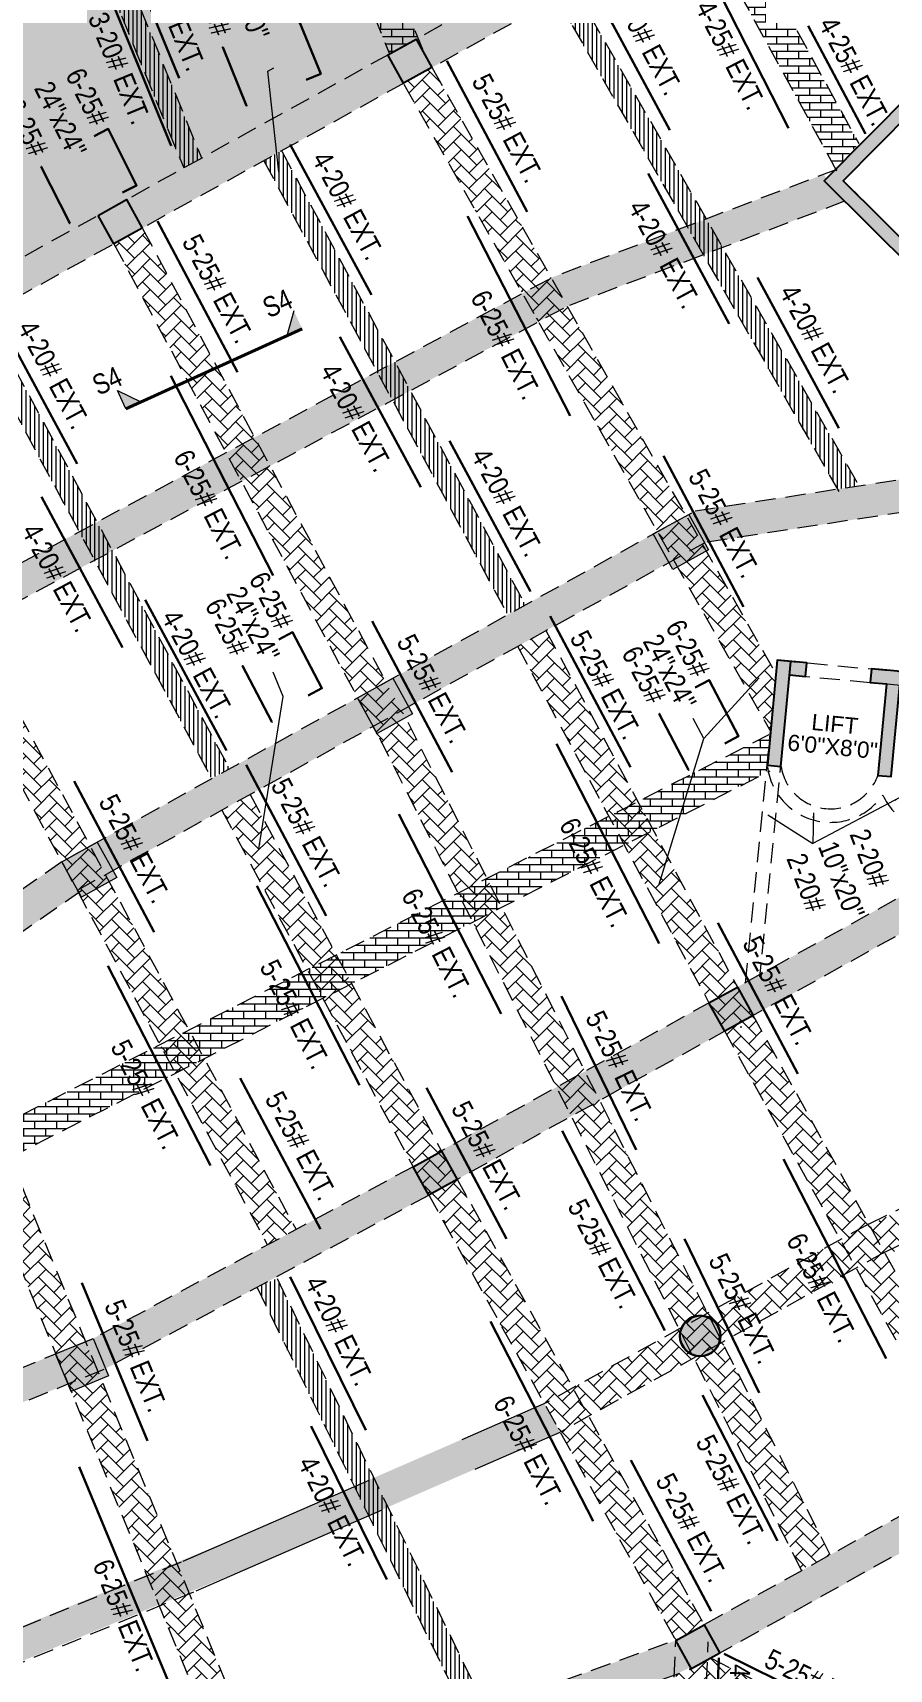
# Model space of a CAD drawing. Header units: inches. Extents: x -13956017 to 293115509, y -946740 to -305538.
# Drawn here: x 1183881 to 1184514, y -914679 to -913469 of the extents above; entities that cross this region are included whole.
import ezdxf

# ---------------------------------------------------------------- set-up
doc = ezdxf.new("R2010")
doc.units = ezdxf.units.IN
doc.header["$LTSCALE"] = 6
doc.linetypes.add('CONTINOUS', pattern=[2000000.0, 1000000.0, 1000000.0])
doc.linetypes.add('DASHED2', pattern=[0.375, 0.25, -0.125])
for name, color, linetype in [('A-CUTOUT', 3, 'CONTINOUS'), ('DIM', 7, 'Continuous'), ('door', 5, 'Continuous'), ('FITTING', 24, 'Continuous')]:
    doc.layers.add(name, color=color, linetype=linetype)
for name, color, linetype, lineweight in [('COL MARK', 210, 'Continuous', 18), ('column', 240, 'Continuous', 25), ('DIM-2', 1, 'Continuous', 13), ('GRID DIM-2', 1, 'Continuous', 9), ('REINF', 5, 'Continuous', 30), ('v.b', 200, 'Continuous', 5), ('W', 250, 'Continuous', 5), ('wall', 7, 'Continuous', 30), ('wall new', 3, 'Continuous', 25)]:
    doc.layers.add(name, color=color, linetype=linetype, lineweight=lineweight)
doc.styles.add('ARI', font='arial.ttf')
doc.styles.add('IQ', font='ARIALN.TTF')
doc.dimstyles.new('Copy(2) of AA', dxfattribs={"dimtxt": 12, "dimasz": 4, "dimexe": 0.18, "dimexo": 0, "dimgap": 0.09, "dimtad": 0, "dimdec": 0, "dimzin": 0, "dimdsep": 46, "dimlunit": 3, "dimtxsty": 'ARI', "dimblk": 'OBLIQUE', "dimcen": 0.09, "dimclrd": 7, "dimclre": 7, "dimclrt": 7, "dimadec": 0, "dimazin": 0, "dimtfac": 1, "dimtdec": 0, "dimtofl": 0, "dimtmove": 0, "dimatfit": 3, "dimfxl": 1, "dimtolj": 1, "dimtzin": 0, "dimlwd": 5, "dimlwe": 5, "dimarcsym": 0})
pattern_1 = [(45, (44661.9175, -12869.1655), (0, 11.494727835), [24.384, -8.128]), (135, (44667.665, -12863.418), (1e-15, 11.494727835), [24.384, -8.128])]
pattern_2 = [(45, (53435.826, -12869.1655), (0, 11.494727835), [24.384, -8.128]), (135, (53441.5734, -12863.418), (1e-15, 11.494727835), [24.384, -8.128])]
pattern_3 = [(0, (53435.826, -12869.1655), (0, 5.419344), []), (90, (53435.826, -12869.1655), (-8.128, 5.419344), [5.419344, -5.419344])]
pattern_4 = [(0, (44661.9175, -12869.1655), (0, 5.419344), []), (90, (44661.9175, -12869.1655), (-8.128, 5.419344), [5.419344, -5.419344])]
pattern_5 = [(90, (53435.826, -12869.1655), (-3.175, 0), [])]

# ---------------------------------------------------------------- blocks, each defined once
blk = doc.blocks.new('_Oblique')
at = {"layer": 'DIM', "color": 0, "lineweight": -2}
blk.add_line((-0.5, -0.5), (0.5, 0.5), dxfattribs=at)

msp = doc.modelspace()

# ---------------------------------------------------------------- hatches: boundary and pattern name
at = {"layer": 'A-CUTOUT', "lineweight": 0, "ltscale": 0.3}
h = msp.add_hatch(dxfattribs=at)
h.set_pattern_fill('AR-BRSTD', color=256, scale=0.08)
h.set_pattern_definition(pattern_3)
h.paths.add_polyline_path([(1184448, -913521.7), (1184242.1, -913145), (1184264.4, -913135.8), (1184445.2, -913466.6), (1184491.4, -913551.2), (1184474.5, -913570.1)])
h = msp.add_hatch(dxfattribs=at)
h.set_pattern_fill('AR-BRSTD', color=256, scale=0.08)
h.set_pattern_definition(pattern_3)
h.paths.add_polyline_path([(1184067.5, -913231.8), (1184165.6, -913473.2), (1184144.5, -913485), (1184040, -913227.8), (1184062.2, -913218.8)])
h = msp.add_hatch(dxfattribs=at)
h.set_pattern_fill('AR-BRSTD', color=256, scale=0.08)
h.set_pattern_definition(pattern_3)
h.paths.add_polyline_path([(1183306.2, -913949.5), (1183666.9, -913749.6), (1183912.9, -913613.3), (1184116.5, -913500.5), (1184263.5, -913419), (1184435.8, -913323.5), (1184493.2, -913291.7), (1184504.8, -913312.7), (1184401.2, -913370.1), (1184234.9, -913462.3), (1184110.1, -913531.4), (1183978.5, -913604.4), (1183768.4, -913720.8), (1183572.8, -913829.2), (1183424.7, -913911.3), (1183297.7, -913981.6), (1183286.1, -913960.6)])
h = msp.add_hatch(dxfattribs=at)
h.set_pattern_fill('AR-BRSTD', color=256, scale=0.08)
h.set_pattern_definition(pattern_4)
h.paths.add_polyline_path([(1183360.6, -914141.5), (1183360.6, -914141.5), (1183366.4, -914155.5), (1183368.5, -914159.4), (1183371.6, -914157.8), (1184276.1, -913671.4), (1184481, -913593.9), (1184465.5, -913574.1), (1184264.7, -913650.2), (1184162.6, -913705.1), (1183857.3, -913869.3), (1183626.8, -913993.3), (1183358.9, -914137.3)])
h = msp.add_hatch(dxfattribs=at)
h.set_pattern_fill('AR-BRSTD', color=256, scale=0.08)
h.set_pattern_definition(pattern_4)
h.paths.add_polyline_path([(1183752.9, -914330.4), (1183754.6, -914334.6), (1183762.4, -914352.5), (1183911.2, -914276.8), (1184076.8, -914192.5), (1184180.5, -914139.8), (1184268.6, -914094.9), (1184372.9, -914041.8), (1184422.9, -914016.4), (1184425.3, -913988.2), (1184336.8, -914033), (1184250.7, -914077.1), (1184125.3, -914140.9), (1184018.2, -914195.4), (1183892.2, -914259.5), (1183804.7, -914304)])
h = msp.add_hatch(dxfattribs=at)
h.set_pattern_fill('AR-BRSTD', color=256, scale=0.08)
h.set_pattern_definition(pattern_4)
h.paths.add_polyline_path([(1183339.3, -914867.4), (1183292.5, -914886.9), (1183301.6, -914908.8), (1184049.4, -914600.4), (1184182.5, -914542.3), (1184270.7, -914503.9), (1184264.9, -914493.4), (1184259, -914482.8), (1184165.8, -914523.4), (1184030.3, -914582.5)])
at = {"layer": 'COL MARK', "lineweight": 30}
h = msp.add_hatch(color=256, dxfattribs=at)
h.dxf.hatch_style = 1
h.paths.add_polyline_path([(1184339.5, -913839.9), (1184365.8, -913825.4), (1184380.3, -913851.6), (1184354.1, -913866.1)])
h = msp.add_hatch(color=256, dxfattribs=at)
h.dxf.hatch_style = 1
h.paths.add_polyline_path([(1184120.8, -913961.1), (1184147.1, -913946.5), (1184161.6, -913972.8), (1184135.4, -913987.3)])
h = msp.add_hatch(color=256, dxfattribs=at)
h.dxf.hatch_style = 1
h.paths.add_polyline_path([(1183902.2, -914082.2), (1183928.4, -914067.7), (1183943, -914093.9), (1183916.7, -914108.5)])
h = msp.add_hatch(color=256, dxfattribs=at)
h.dxf.hatch_style = 1
edge = h.paths.add_edge_path()
edge.add_arc((1184374.2, -914432.8), 15, 0, 360)
h = msp.add_hatch(color=256, dxfattribs=at)
h.dxf.hatch_style = 1
h.paths.add_polyline_path([(1183897.7, -914446.1), (1183925.5, -914434.7), (1183936.9, -914462.4), (1183909.1, -914473.8)])
at = {"layer": 'column', "ltscale": 10}
h = msp.add_hatch(color=256, dxfattribs=at)
h.dxf.hatch_style = 1
h.paths.add_polyline_path([(1184143.2, -913485.7), (1184164.2, -913474), (1184175.8, -913495), (1184154.9, -913506.6)])
h = msp.add_hatch(color=256, dxfattribs=at)
h.dxf.hatch_style = 1
h.paths.add_polyline_path([(1184576.2, -913652.2), (1184565.1, -913663.3), (1184480, -913578.7), (1184530.7, -913527.6), (1184615.9, -913612.2), (1184604.8, -913623.3), (1184611.9, -913630.4), (1184630, -913612.1), (1184530.7, -913513.5), (1184465.8, -913578.8), (1184565.2, -913677.4), (1184572.2, -913670.3), (1184583.3, -913659.2)])
h = msp.add_hatch(color=256, dxfattribs=at)
h.dxf.hatch_style = 1
h.paths.add_polyline_path([(1183929.1, -913604.4), (1183950.1, -913592.7), (1183961.7, -913613.7), (1183940.7, -913625.4)])
h = msp.add_hatch(color=256, dxfattribs=at)
h.dxf.hatch_style = 1
h.paths.add_polyline_path([(1184440.2, -913944.1), (1184452.1, -913945.2), (1184453.1, -913935.2), (1184431.1, -913933.2), (1184423.9, -914010.8), (1184433.9, -914011.8)])
h = msp.add_hatch(color=256, dxfattribs=at)
h.dxf.hatch_style = 1
h.paths.add_polyline_path([(1184514.8, -913940.9), (1184500.8, -913939.6), (1184499.9, -913949.6), (1184511.9, -913950.7), (1184505.6, -914018.4), (1184515.5, -914019.3), (1184521.8, -913951.6), (1184533.8, -913952.7), (1184534.7, -913942.8)])
h = msp.add_hatch(color=256, dxfattribs=at)
h.dxf.hatch_style = 1
h.paths.add_polyline_path([(1184380.7, -914186.5), (1184401.7, -914174.9), (1184413.3, -914195.9), (1184392.3, -914207.5)])
h = msp.add_hatch(color=256, dxfattribs=at)
h.dxf.hatch_style = 1
h.paths.add_polyline_path([(1184162, -914307.7), (1184183, -914296.1), (1184194.6, -914317.1), (1184173.7, -914328.7)])
h = msp.add_hatch(color=256, dxfattribs=at)
h.dxf.hatch_style = 1
h.paths.add_polyline_path([(1184356.1, -914658), (1184377.1, -914646.4), (1184388.7, -914667.4), (1184367.7, -914679)])
at = {"layer": 'DIM-2', "ltscale": 0.3}
h = msp.add_hatch(color=256, dxfattribs=at)
h.dxf.hatch_style = 1
h.paths.add_polyline_path([(1183949.5, -913747.3), (1183960.6, -913742.3), (1183943.4, -913733.9)])
h.paths.add_polyline_path([(1184068.7, -913693.3), (1184079.9, -913688.2), (1184073.8, -913674.9)])
at = {"layer": 'door', "lineweight": 0, "ltscale": 0.3}
h = msp.add_hatch(dxfattribs=at)
h.set_pattern_fill('AR-HBONE', color=256, scale=0.08)
h.set_pattern_definition(pattern_1)
h.paths.add_polyline_path([(1184183.5, -913557.6), (1184155, -913507.3), (1184175.8, -913495), (1184260.9, -913645), (1184303.1, -913719.4), (1184341.2, -913786.7), (1184430.2, -913943.5), (1184426, -913985.3), (1184338.8, -913831.5)])
h = msp.add_hatch(dxfattribs=at)
h.set_pattern_fill('AR-HBONE', color=256, scale=0.08)
h.set_pattern_definition(pattern_1)
h.paths.add_polyline_path([(1183950.7, -913643.9), (1183940.5, -913625.5), (1183961.7, -913613.7), (1184141.9, -913949.4), (1184156.8, -913976.5), (1184204.7, -914070.9), (1184268.2, -914196.2), (1184365.7, -914388.4), (1184425.9, -914507.2), (1184470.3, -914594.7), (1184448.9, -914605.6), (1184376.2, -914462.1), (1184306.5, -914324.8), (1184219.1, -914152.3), (1184154.6, -914025.2), (1184120.9, -913961), (1184013.7, -913761.4)])
h = msp.add_hatch(dxfattribs=at)
h.set_pattern_fill('AR-HBONE', color=256, scale=0.08)
h.set_pattern_definition(pattern_1)
h.paths.add_polyline_path([(1183738.3, -913776.9), (1183721.7, -913747), (1183743.3, -913735.5), (1184075.4, -914354.2), (1184054.3, -914365.5)])
h = msp.add_hatch(dxfattribs=at)
h.set_pattern_fill('AR-HBONE', color=256, scale=0.08)
h.set_pattern_definition(pattern_1)
h.paths.add_polyline_path([(1184911.6, -913785.5), (1184950.8, -913747.5), (1184967.8, -913764.4), (1184675.7, -914050.5), (1184326.9, -914243.8), (1184169.6, -914330.9), (1183936.8, -914455.8), (1183234.3, -914744.6), (1183225.2, -914722.5), (1183925.5, -914434.7), (1184109.5, -914335.9), (1184260.3, -914253.2), (1184401.7, -914174.9), (1184656.3, -914033.8), (1184687, -914005.5)])
h = msp.add_hatch(dxfattribs=at)
h.set_pattern_fill('AR-HBONE', color=256, scale=0.08)
h.set_pattern_definition(pattern_2)
h.paths.add_polyline_path([(1184509.6, -915153.6), (1184915.4, -914363.7), (1184843.9, -914211.4), (1184662.3, -914031.8), (1184602.9, -913811.4), (1184377.4, -913846.4), (1183940, -914088.7), (1183917.8, -914102.8), (1183716.8, -914243.8), (1183707.1, -914218.9), (1183902.2, -914082.2), (1184370.5, -913822.8), (1184609.2, -913786.2), (1184624.6, -913799.8), (1184683.8, -914019.3), (1184860.5, -914194.7), (1184864.6, -914199.1), (1184940.5, -914367.4), (1184530.9, -915164.6)])
h = msp.add_hatch(dxfattribs=at)
h.set_pattern_fill('AR-HBONE', color=256, scale=0.08)
h.set_pattern_definition(pattern_1)
h.paths.add_polyline_path([(1184260.1, -913911.3), (1184368.9, -914113.9), (1184447.9, -914258.4), (1184544.7, -914433.1), (1184595.8, -914525.2), (1184574.8, -914536.8), (1184528.6, -914453.5), (1184463.4, -914335.8), (1184374.5, -914175), (1184277.8, -913994.8), (1184239.2, -913922.9)])
h = msp.add_hatch(dxfattribs=at)
h.set_pattern_fill('AR-HBONE', color=256, scale=0.08)
h.set_pattern_definition(pattern_1)
h.paths.add_polyline_path([(1184020.4, -914044.2), (1184041.4, -914032.5), (1184183, -914296.1), (1184377.1, -914646.4), (1184356.1, -914658), (1184230.8, -914431.8), (1184127, -914242.4), (1184045.2, -914090.1)])
h = msp.add_hatch(dxfattribs=at)
h.set_pattern_fill('AR-HBONE', color=256, scale=0.08)
h.set_pattern_definition(pattern_2)
h.paths.add_polyline_path([(1184174.1, -915118.5), (1183792.7, -914190.5), (1183812.7, -914176.5), (1184196.7, -915110.5)])
h = msp.add_hatch(dxfattribs=at)
h.set_pattern_fill('AR-HBONE', color=256, scale=0.08)
h.set_pattern_definition(pattern_1)
h.paths.add_polyline_path([(1184280.1, -914471.2), (1184287.2, -914467.3), (1184464.4, -914369.1), (1184577.2, -914311.9), (1184818, -914194.9), (1184836.1, -914212.8), (1184625.6, -914315.1), (1184434.6, -914413), (1184298.7, -914488.4), (1184291.7, -914492.2)])
h = msp.add_hatch(dxfattribs=at)
h.set_pattern_fill('AR-HBONE', color=256, scale=0.08)
h.set_pattern_definition(pattern_1)
h.paths.add_polyline_path([(1185286.6, -914527.5), (1184947.7, -914353.3), (1184921, -914339.6), (1184902.3, -914355.3), (1184356.1, -914658), (1184060.8, -914764), (1183359.9, -915052), (1183369.1, -915074.1), (1184069.9, -914786.2), (1184355.2, -914683.5), (1184388.7, -914667.4), (1184607.4, -914546.2), (1184897.5, -914385.4), (1184936.7, -914374.7), (1185275.6, -914548.8)])
h = msp.add_hatch(dxfattribs=at)
h.set_pattern_fill('AR-HBONE', color=256, scale=0.08)
h.set_pattern_definition(pattern_1)
h.paths.add_polyline_path([(1184815.6, -914920.7), (1185049.8, -915041), (1185060.7, -915019.6), (1184382.2, -914671), (1184355.1, -914684.1)])
at = {"layer": 'FITTING', "lineweight": 0, "ltscale": 0.3}
h = msp.add_hatch(dxfattribs=at)
h.set_pattern_fill('ANSI31', color=256, angle=45)
h.set_pattern_definition(pattern_5)
h.paths.add_polyline_path([(1183945, -913453.7), (1183934.9, -913429), (1183948.8, -913423.3), (1184005.6, -913561.9), (1183992.4, -913569.3)])
h = msp.add_hatch(dxfattribs=at)
h.set_pattern_fill('ANSI31', color=256, angle=45)
h.set_pattern_definition(pattern_5)
h.paths.add_polyline_path([(1184323.7, -913510.8), (1184281.5, -913437.1), (1184268.5, -913444.6), (1184475.6, -913806.7), (1184491.4, -913804.2)])
h = msp.add_hatch(dxfattribs=at)
h.set_pattern_fill('ANSI31', color=256, angle=45)
h.set_pattern_definition([(90, (53867.6458, -12616.83), (-3.175, 0), [])])
h.paths.add_polyline_path([(1184064.7, -913556.6), (1184159.3, -913732.9), (1184244.9, -913892.3), (1184231.7, -913899.4), (1184103.3, -913660.2), (1184051.7, -913563.8), (1184064.8, -913556.6)])
h = msp.add_hatch(dxfattribs=at)
h.set_pattern_fill('ANSI31', color=256, angle=45)
h.set_pattern_definition([(90, (53648.9738, -12738.0017), (-3.175, 0), [])])
h.paths.add_polyline_path([(1183846, -913677.8), (1183940.6, -913854.1), (1184026.2, -914013.5), (1184013, -914020.6), (1183884.6, -913781.4), (1183833, -913685), (1183846.1, -913677.7)])
h = msp.add_hatch(dxfattribs=at)
h.set_pattern_fill('ANSI31', color=256, angle=45)
h.set_pattern_definition(pattern_5)
h.paths.add_polyline_path([(1184065.1, -914434.9), (1184046.6, -914396.9), (1184061.4, -914390.4), (1184215, -914707.2), (1184216.1, -914711.1), (1184244.3, -914891.7), (1184230.1, -914897.5), (1184201.3, -914713.4)])
at = {"layer": 'wall', "lineweight": 5, "ltscale": 6}
h = msp.add_hatch(dxfattribs=at)
h.set_pattern_fill('AR-HBONE', color=252, scale=0.09)
h.set_pattern_definition([(45, (11759.273, -12731.987), (0, 12.931568814), [27.432, -9.144]), (135, (11765.739, -12725.521), (1e-15, 12.931568814), [27.432, -9.144])])
h.paths.add_polyline_path([(1184627.5, -913165.9), (1184652.5, -913140.7), (1184525.5, -913014.6), (1183887.6, -913275.2), (1183947, -913418.9), (1183035.3, -913791.8), (1183286.3, -914402.5), (1183108.7, -914475), (1183570.7, -915603.7), (1183728.6, -915518.6), (1183870.6, -915442.2), (1183265.5, -913972), (1183508.2, -913837.5), (1183904.3, -913618.1), (1184100.7, -913509.2), (1184164.2, -913474), (1184493.2, -913291.7), (1184514.2, -913280.1)])
at = {"layer": 'wall new', "lineweight": 9, "ltscale": 6}
h = msp.add_hatch(dxfattribs=at)
h.set_pattern_fill('AR-CONC', color=256, scale=0.06)
h.set_pattern_definition([(50, (63172.558, -12869.1655), (10.93108014, -0.95634513), [1.143, -12.573]), (355, (63172.558, -12869.165), (-2.114605285, 11.46341071), [0.9144, -10.05843505]), (100.4514447, (63173.469, -12869.245), (8.816474825, 10.507065115), [0.97140053, -10.68541468]), (46.1842, (63172.558, -12866.117), (16.26474245, -2.52253968), [1.7145, -18.8595]), (96.6355576, (63173.913, -12866.328), (14.24424804, 14.84556748), [1.45710139, -16.02813649]), (351.1841512, (63172.558, -12866.117), (14.24424804, 14.84556748), [1.37159802, -15.08758392]), (21, (63174.082, -12866.8795), (9.096863476, -6.13591189), [1.143, -12.573]), (326, (63174.082, -12866.88), (3.7081217, 11.05127797), [0.9144, -10.0584]), (71.451445, (63174.84, -12867.391), (12.80498516, 4.91536613), [0.97140053, -10.68539626]), (37.5, (63172.5577, -12869.1655), (0.185316195, 5.073302332), [0, -9.93648, 0, -10.2108, 0, -10.0965]), (7.5, (63172.5577, -12869.1655), (4.00917975, 6.01083449), [0, -5.82168, 0, -9.70788, 0, -3.8481]), (327.5, (63169.159, -12869.1655), (8.13543571, -0.34372464), [0, -3.81, 0, -11.8872, 0, -15.7734]), (317.5, (63167.635, -12869.1655), (8.887750883, 1.525589462), [0, -4.953, 0, -7.89432, 0, -11.2014])])
h.paths.add_polyline_path([(1184368.2, -915533.4), (1184499.3, -915551.8), (1184608, -915545.5), (1184722.6, -915538.9), (1184796.1, -915534.6), (1184933.4, -915534.6), (1185657.8, -914124.9), (1184527.2, -913002.2), (1183874.6, -913269.7), (1183933.8, -913413.2), (1182845.6, -913858.7), (1183570.9, -915630.7), (1183888.1, -915567.7), (1184187.7, -915508.1)])
h.paths.add_polyline_path([(1184369.5, -915523.5), (1184499.7, -915541.7), (1184607.4, -915535.5), (1184722.1, -915528.9), (1184795.8, -915524.6), (1184927.3, -915524.6), (1185645.6, -914126.8), (1184524.9, -913014), (1183887.6, -913275.2), (1183946.9, -913418.7), (1182858.7, -913864.1), (1183578, -915621.5), (1183885.7, -915557.5), (1184185.7, -915497.8)], flags=16)

# ---------------------------------------------------------------- linework, layer by layer
at = {"layer": 'COL MARK', "elevation": -84.6}
for points in [[(1184339.5, -913839.9), (1184365.8, -913825.4), (1184380.3, -913851.6), (1184354.1, -913866.1)], [(1184120.8, -913961.1), (1184147.1, -913946.5), (1184161.6, -913972.8), (1184135.4, -913987.3)], [(1183902.2, -914082.2), (1183928.4, -914067.7), (1183943, -914093.9), (1183916.7, -914108.5)], [(1183897.7, -914446.1), (1183925.5, -914434.7), (1183936.9, -914462.4), (1183909.1, -914473.8)]]:
    msp.add_lwpolyline(points, close=True, dxfattribs=at)
at = {"layer": 'COL MARK', "lineweight": 30}
msp.add_circle((1184374.2, -914432.8, -84.6), 15, dxfattribs=at)
at = {"layer": 'column', "ltscale": 10}
for points, elevation in [([(1184143.2, -913485.7), (1184164.2, -913474), (1184175.8, -913495), (1184154.9, -913506.6), (1184143.2, -913485.7)], -84.6), ([(1184576.2, -913652.2), (1184565.1, -913663.3), (1184480, -913578.7), (1184530.7, -913527.6), (1184615.9, -913612.2), (1184604.8, -913623.3), (1184611.9, -913630.4), (1184630, -913612.1), (1184530.7, -913513.5), (1184465.8, -913578.8), (1184565.2, -913677.4), (1184572.2, -913670.3), (1184572.2, -913670.3), (1184583.3, -913659.2), (1184576.2, -913652.2)], 3884.5), ([(1183929.1, -913604.4), (1183950.1, -913592.7), (1183961.7, -913613.7), (1183940.7, -913625.4), (1183929.1, -913604.4)], 3884.5), ([(1184440.2, -913944.1), (1184452.1, -913945.2), (1184453.1, -913935.2), (1184431.1, -913933.2), (1184423.9, -914010.8), (1184433.9, -914011.8), (1184441.1, -913934.1)], 3884.5), ([(1184514.8, -913940.9), (1184500.8, -913939.6), (1184499.9, -913949.6), (1184511.9, -913950.7), (1184505.6, -914018.4), (1184515.5, -914019.3), (1184521.8, -913951.6), (1184533.8, -913952.7), (1184534.7, -913942.8), (1184514.8, -913940.9)], 3884.5), ([(1184380.7, -914186.5), (1184401.7, -914174.9), (1184413.3, -914195.9), (1184392.3, -914207.5), (1184380.7, -914186.5)], -84.6), ([(1184162, -914307.7), (1184183, -914296.1), (1184194.6, -914317.1), (1184173.7, -914328.7), (1184162, -914307.7)], -84.6), ([(1184356.1, -914658), (1184377.1, -914646.4), (1184388.7, -914667.4), (1184367.7, -914679), (1184356.1, -914658)], -84.6)]:
    msp.add_lwpolyline(points, dxfattribs=dict(at, elevation=elevation))
at = {"layer": 'DIM-2', "ltscale": 0.3}
for p, q in [((1184073.8, -913674.9, -6122.5), (1184068.7, -913693.3, -6122.5)), ((1183949.5, -913747.3, -6122.5), (1183943.4, -913733.9, -6122.5)), ((1183943.4, -913733.9, -6122.5), (1183960.6, -913742.3, -6122.5))]:
    msp.add_line(p, q, dxfattribs=at)
at = {"layer": 'DIM-2', "lineweight": 40, "ltscale": 0.3}
msp.add_line((1184079.9, -913688.2, -6122.5), (1183949.5, -913747.3, -6122.5), dxfattribs=at)
at = {"layer": 'REINF', "ltscale": 0.3}
for p, q in [((1183954.6, -913419.1, -10468.8), (1183989.1, -913502.9, -10468.8)), ((1184291.8, -913430, -8277), (1184351.8, -913541.3, -8277)), ((1184382.1, -913427.3, -68.1), (1184439.6, -913539.9, -68.1)), ((1183935.2, -913436.1, -5279.4), (1183983.2, -913552.9, -5279.4)), ((1184454, -913464.1, -14237.5), (1184496.4, -913544.1, -14237.5)), ((1184187, -913490, -6122.5), (1184246.3, -913601.6, -6122.5)), ((1184071.1, -913551.9, -8268.7), (1184131.1, -913663.1, -8268.7)), ((1184335.7, -913573.3, -2992.7), (1184395.7, -913684.6, -2992.7)), ((1183972.9, -913608.6, -6122.5), (1184032.1, -913720.3, -6122.5)), ((1184202.3, -913604.9, -8480.5), (1184278.2, -913752.5, -8480.5)), ((1184416.6, -913650.3, -8277), (1184476.6, -913761.6, -8277)), ((1183853.5, -913676.9, -7025), (1183913.5, -913788.1, -7025)), ((1184107.8, -913694.1, -2984.5), (1184167.8, -913805.4, -2984.5)), ((1183982.8, -913723, -9145.5), (1184058.6, -913870.5, -9145.5)), ((1184188.8, -913771.1, -8268.7), (1184248.7, -913882.4, -8268.7)), ((1184347.1, -913782.1, -6125.1), (1184406.3, -913893.7, -6125.1)), ((1183887.2, -913812.5, -2984.5), (1183947.2, -913923.8, -2984.5)), ((1183963.9, -913888.7, -8935.9), (1184023.9, -913999.9, -8935.9)), ((1184263.4, -913900.6, -6122.5), (1184322.7, -914012.2, -6122.5)), ((1184131.6, -913904.3, -6122.5), (1184190.8, -914015.9, -6122.5)), ((1184268, -913995.1, -4104.5), (1184343.8, -914142.6, -4104.5)), ((1184038.5, -914010.6, -6122.5), (1184097.8, -914122.2, -6122.5)), ((1183911.3, -914022.6, -6122.5), (1183970.5, -914134.2, -6122.5)), ((1184151.3, -914047.1, -1103.8), (1184227.1, -914194.7, -1103.8)), ((1184046.4, -914100, -1103.8), (1184122.3, -914247.5, -1103.8)), ((1184387.2, -914127.5, -6122.5), (1184446.4, -914239.1, -6122.5)), ((1183936.2, -914159.1, -1103.8), (1184012.1, -914306.7, -1103.8)), ((1184271.7, -914181.6, -6122.5), (1184326.9, -914295.3, -6122.5)), ((1184034.1, -914242.3, -6122.5), (1184093.4, -914353.9, -6122.5)), ((1184171.8, -914249.4, -6122.5), (1184231.1, -914361, -6122.5)), ((1184272.1, -914281.1, -4443.6), (1184348, -914428.7, -4443.6)), ((1184435.8, -914302.1, -4104.5), (1184511.7, -914449.6, -4104.5)), ((1184362.7, -914361, -6122.5), (1184417.8, -914474.8, -6122.5)), ((1183917, -914393.6, -6122.5), (1183965.6, -914510.3, -6122.5)), ((1184071.2, -914389.1), (1184127.1, -914502.5)), ((1184219.1, -914422.2, -4104.5), (1184295, -914569.7, -4104.5)), ((1184376, -914476.5, -4443.6), (1184431.4, -914584.3, -4443.6)), ((1184086.5, -914499.6, 2235), (1184142.5, -914612.9, 2235)), ((1183915, -914529.6, -3441.7), (1183985.9, -914700, -3441.7)), ((1184322.9, -914524.6, -6122.5), (1184382.2, -914636.2, -6122.5)), ((1184387.9, -914670.9, -4967.8), (1184383.8, -914779.6, -4967.8)), ((1184392, -914667.8, -4654.2), (1184509.7, -914725.8, -4654.2))]:
    msp.add_line(p, q, dxfattribs=at)
at = {"layer": 'REINF', "ltscale": 0.3, "elevation": 1241}
for points in [[(1184065.3, -913460.9), (1184076.1, -913456.5), (1184093.7, -913499.8), (1184082.9, -913504.2)], [(1184021.2, -913480), (1184021.2, -913480), (1184038.8, -913523.3), (1184038.8, -913523.3)]]:
    msp.add_lwpolyline(points, dxfattribs=at)
at = {"layer": 'REINF', "ltscale": 0.3}
for points in [[(1183926.2, -913545.7), (1183936.6, -913540.4), (1183957.6, -913582.2), (1183947.2, -913587.4)], [(1183887.1, -913568.4), (1183887.1, -913568.4), (1183908.1, -913610.2), (1183908.1, -913610.2)], [(1184062.6, -913917.9), (1184072.9, -913912.5), (1184094.6, -913953.9), (1184084.3, -913959.4)], [(1184035.9, -913937.5), (1184035.9, -913937.5), (1184057.6, -913978.9), (1184057.6, -913978.9)], [(1184370.6, -913953.3), (1184380.9, -913947.9), (1184402.6, -913989.3), (1184392.3, -913994.7)], [(1184343.9, -913972.8), (1184343.9, -913972.8), (1184365.6, -914014.3), (1184365.6, -914014.3)]]:
    msp.add_lwpolyline(points, dxfattribs=at)
at = {"layer": 'v.b', "linetype": 'DASHED2', "ltscale": 10}
for p, q in [((1184251.5, -913112.3, -4113), (1184491.4, -913551.2, 2642.7)), ((1184230.5, -913123.8, -4113), (1184476.1, -913573.2, 2804.4)), ((1184053.2, -913196.6, -84.6), (1184170.8, -913485.9, -84.6)), ((1184031, -913205.6, -84.6), (1184144.5, -913485, -84.6)), ((1183265.1, -913972.2, -4053.8), (1184514.2, -913280.1, -4053.8)), ((1183276.8, -913993.2, -4053.8), (1184525.8, -913301.1, -4053.8)), ((1183929.2, -913415.1, 642), (1183992.4, -913569.3, -2519.7)), ((1183943.1, -913409.4, 642), (1184005.6, -913561.9, -2486.2)), ((1184465.8, -913578.8, 3884.5), (1184622.3, -913421.3, -84.6)), ((1184281.5, -913437.1, -84.6), (1184491.6, -913804.4, -93.7)), ((1184268.5, -913444.5, -84.6), (1184476.6, -913808.4, -93.6)), ((1184176, -913495.3, -84.6), (1184430.2, -913943.5, -88.1)), ((1184155, -913507.3, -84.6), (1184426.5, -913986.2, -87.9)), ((1184480, -913578.7, 3884.5), (1184530.7, -913527.6, 3884.5)), ((1184051.6, -913563.9, -84.6), (1184231.8, -913899.6, -84.6)), ((1184064.8, -913556.8, -84.6), (1184244.9, -913892.3, -84.6)), ((1184475.2, -913570.4, 4321.3), (1184265.3, -913650, -4057.8)), ((1184465.8, -913578.8, 3884.5), (1184643.2, -913754.9, 3884.5)), ((1184480, -913578.7, 3884.5), (1184565.1, -913663.3, 3884.5)), ((1184481, -913593.9, 3884.5), (1184273.8, -913672.4, -4057.8)), ((1183940.7, -913625.3, -84.6), (1184135.1, -913987.5, -84.6)), ((1183961.9, -913614, -84.6), (1184141.9, -913949.4, -84.6)), ((1183337.3, -914149, -6867.2), (1184264.7, -913650.2, -4057.8)), ((1183348.6, -914170.1, -6867.2), (1184276.1, -913671.4, -4057.8)), ((1183832.9, -913685.1, -84.6), (1184013.1, -914020.8, -84.6)), ((1183846.1, -913678, -84.6), (1184026.2, -914013.5, -84.6)), ((1183743.1, -913735.2, -84.6), (1184075.4, -914354.2, -84.6)), ((1183722, -913746.5, -84.6), (1184054.3, -914365.6, -84.6)), ((1184370.5, -913822.8, -174.8), (1184609.2, -913786.2, 3884.5)), ((1184379.4, -913845.7, -84.6), (1184612.9, -913809.9, 3884.5)), ((1183902.2, -914082.2, -84.6), (1184370.5, -913822.8, -174.8)), ((1183913.8, -914103.2, -84.6), (1184377.4, -913846.4, -84.6)), ((1184260.2, -913911.3, -84.6), (1184401.7, -914174.9, -84.6)), ((1184239.2, -913922.9, -84.6), (1184380.7, -914186.5, -84.6)), ((1184431.1, -913933.2, 3884.5), (1184407.3, -914173.2, -84.6)), ((1184441.1, -913934.1, 3884.5), (1184418, -914167.3, -84.6)), ((1184431.1, -913933.2, 3884.5), (1184604.4, -913949.3, 3884.5)), ((1184440.2, -913944.1, 3884.5), (1184603.5, -913959.2, 3884.5)), ((1184511.9, -913950.7, 3884.5), (1184505.6, -914018.4, 3884.5)), ((1183751.5, -914331.1, 1917.2), (1184425.3, -913988.2, 3914.9)), ((1184449.3, -914606.4, -84.6), (1184135.4, -913987.3, -84.6)), ((1184470.3, -914594.7, -84.6), (1184156.8, -913976.5, -84.6)), ((1184423.9, -914010.8, 3884.5), (1184433.9, -914011.8, 3884.5)), ((1183762.4, -914352.5, 1917.2), (1184426, -914014.9, 3884.5)), ((1184505.6, -914018.4, 3884.5), (1184515.5, -914019.3, 3884.5)), ((1184041.5, -914032.5, -84.6), (1184183, -914296.1, -84.6)), ((1184656.3, -914033.8, -84.6), (1184401.7, -914174.9, -84.6)), ((1184020.5, -914044.1, -84.6), (1184162, -914307.7, -84.6)), ((1184675.7, -914050.5, -84.6), (1184413.3, -914195.9, -84.6)), ((1183902.2, -914082.2, -84.6), (1183707.1, -914218.9, 3884.5)), ((1183917, -914103.4, -84.6), (1183717.3, -914243.3)), ((1183812.7, -914176.5, 2037.2), (1184207.7, -915137.1, -84.6)), ((1184401.7, -914174.9, -84.6), (1184162, -914307.7, -84.6)), ((1184401.7, -914174.9, -84.6), (1184607.4, -914546.2, -84.6)), ((1183792.7, -914190.5, 2444), (1184185.5, -915146.3, -84.6)), ((1184380.7, -914186.5, -84.6), (1184586.4, -914557.8, -84.6)), ((1184413.3, -914195.9, -84.6), (1184173.7, -914328.7, -84.6)), ((1184404.3, -914203.8, 3884.5), (1184404.2, -914205, 3884.5)), ((1184498.7, -914350.1, -84.6), (1184818, -914194.9, -84.6)), ((1184509.2, -914371.6, -84.6), (1184836.1, -914212.8, -84.6)), ((1184183, -914296.1, -84.6), (1184388.7, -914667.4, -84.6)), ((1184162, -914307.7, -84.6), (1183925.5, -914434.7, -84.6)), ((1184162, -914307.7, -84.6), (1184367.7, -914679, -84.6)), ((1184173.4, -914328.9, -84.6), (1183936.8, -914455.8, -84.6)), ((1184498.7, -914350.1, -84.6), (1184259.1, -914482.9, -84.6)), ((1184902.3, -914355.3, -84.6), (1184356.1, -914658, -84.6)), ((1184510.4, -914371, -84.6), (1184270.7, -914503.9, -84.6)), ((1184908.4, -914377.3, -84.6), (1184367.7, -914679, -84.6)), ((1184046.6, -914396.9, -4472.9), (1184201.8, -914714.5, -84.6)), ((1184061.4, -914390.4, -4349.4), (1184215, -914707.2, -84.6)), ((1183203, -914731.6, -84.6), (1183925.5, -914434.7, -84.6)), ((1183212.1, -914753.8, -84.6), (1183934.6, -914456.9, -84.6)), ((1183269.3, -914896.2, -4170.6), (1183992.3, -914599.1, -4170.6)), ((1183278.4, -914918.4, -4170.6), (1184001.5, -914621.3, -4170.6)), ((1184060.8, -914764, -84.6), (1184356, -914657.7, -84.6)), ((1184323.7, -915517.1, -84.3), (1184356.1, -914658, -84.6)), ((1184347.6, -915520.9, -84.3), (1184380.1, -914658.9, -84.6)), ((1184382.2, -914671, -84.6), (1185060.7, -915019.6, -84.6)), ((1184069.9, -914786.2, -84.6), (1184367.7, -914679, -84.6))]:
    msp.add_line(p, q, dxfattribs=at)
at = {"layer": 'v.b', "linetype": 'DASHED2', "ltscale": 100}
for p, q in [((1183991.9, -914599.3, -4170.6), (1184261.1, -914481.9, -84.6)), ((1184001.5, -914621.3, -4170.6), (1184270.7, -914503.9, -84.6))]:
    msp.add_line(p, q, dxfattribs=at)
at = {"layer": 'v.b', "linetype": 'DASHED2', "ltscale": 10}
for centre, radius, start, end in [((1184470.6, -914006, 3884.5), 47.1, 187.3396, 325.1213), ((1184470.6, -914006, 3884.5), 37.1, 188.9478, 340.4478), ((1184552.2, -914013.6, 3884.5), 47.1, 204.2744, 342.0561)]:
    msp.add_arc(centre, radius, start, end, dxfattribs=at)

# ---------------------------------------------------------------- texts
at = {"layer": 'GRID DIM-2', "ltscale": 0.3, "char_height": 15, "width": 210.298, "attachment_point": 1, "rotation": 24.3724, "style": 'ARI'}
for insert in [(1184049, -913666.9, -6122.5), (1183923.1, -913724.1, -6122.5)]:
    msp.add_mtext('{\\fArial Narrow|b0|i0|c0|p34;S4}', dxfattribs=dict(at, insert=insert))
at = {"layer": 'W', "style": 'IQ'}
for s, rotation, p in [('4-20# EXT.', 292.361, (1183962, -913418.7, -9232.9)), ('15"x20"', 292.127, (1184020.2, -913421.6, 1241)), ('4-20#', 292.127, (1183997.4, -913432.7, 1241)), ('4-20# EXT.', 298.333, (1184307.4, -913440.6, -7041.1)), ('3-20# EXT.', 292.361, (1183921.4, -913458.2, -1657.2)), ('4-25# EXT.', 297.0784, (1184370.2, -913450.5, 3554.1)), ('4-25# EXT.', 297.9127, (1184461.3, -913462.9, -13001.6)), ('6-25#', 296.6919, (1183904.6, -913500.5)), ('5-25# EXT.', 297.9559, (1184204.9, -913505, -4886.7)), ('24"x24"', 296.6919, (1183881.4, -913510.3)), ('6-25#', 296.6919, (1183859.6, -913523.1)), ('4-20# EXT.', 298.333, (1184086.6, -913562.4, -7032.9)), ('4-20# EXT.', 298.333, (1184320.5, -913598.3, 629.4)), ('5-25# EXT.', 297.9559, (1183990.7, -913623.7, -4886.7)), ('6-25# EXT.', 297.2041, (1184204, -913664.8, -4858.3)), ('4-20# EXT.', 298.333, (1184432.2, -913660.9, -7041.1)), ('4-20# EXT.', 298.333, (1183869.1, -913687.4, -5789.1)), ('4-20# EXT.', 298.333, (1184092.6, -913719.1, 637.7)), ('6-25# EXT.', 297.2041, (1183984.4, -913782.8, -5523.4)), ('4-20# EXT.', 298.333, (1184204.3, -913781.7, -7032.9)), ('5-25# EXT.', 297.9559, (1184364.9, -913797.2, -4889.2)), ('4-20# EXT.', 298.333, (1183872, -913837.5, 637.7)), ('24"x24"', 297.6125, (1184023.4, -913883.9)), ('6-25#', 297.6125, (1184040.2, -913873.1)), ('6-25#', 297.6125, (1184007.7, -913892.7)), ('4-20# EXT.', 298.333, (1183975.4, -913901.3, -7700.1)), ('5-25# EXT.', 297.9559, (1184149.4, -913919.4, -4886.7)), ('5-25# EXT.', 297.9559, (1184277.4, -913916.6, -4886.7)), ('24"x24"', 297.6125, (1184331.4, -913919.2)), ('6-25#', 297.6125, (1184348.2, -913908.5)), ('6-25#', 297.6125, (1184315.7, -913928)), ('5-25# EXT.', 297.9559, (1184056.4, -914025.7, -4886.7)), ('5-25# EXT.', 297.9559, (1183929.1, -914037.7, -4886.7)), ('6-25# EXT.', 297.2041, (1184269.6, -914054.9, -482.3)), ('6-25# EXT.', 297.2041, (1184152.9, -914107, 2518.3)), ('5-25# EXT.', 297.9559, (1184405, -914142.5, -4886.7)), ('5-25# EXT.', 297.2041, (1184048.1, -914159.8, 2518.3)), ('5-25# EXT.', 295.8577, (1184289, -914197.3, -4886.7)), ('5-25# EXT.', 297.2041, (1183937.9, -914219, 2518.3)), ('5-25# EXT.', 297.9559, (1184052, -914257.4, -4886.7)), ('5-25# EXT.', 297.9559, (1184189.7, -914264.5, -4886.7)), ('5-25# EXT.', 297.2041, (1184275.8, -914336.8, -821.4)), ('6-25# EXT.', 297.2041, (1184437.5, -914361.9, -482.3)), ('5-25# EXT.', 295.8577, (1184380, -914376.7, -4886.7)), ('4-20# EXT.', 296.2665, (1184081.5, -914393.3, 2499.6)), ('5-25# EXT.', 292.5997, (1183933.4, -914410.3, -4886.7)), ('6-25# EXT.', 297.2041, (1184220.8, -914482, -482.3)), ('5-25# EXT.', 297.2041, (1184370.5, -914511.1, -821.4)), ('4-20# EXT.', 296.2665, (1184076.4, -914526.7, 4734.6)), ('5-25# EXT.', 297.9559, (1184340.8, -914539.7, -4886.7)), ('6-25# EXT.', 292.361, (1183924.8, -914602, -942.1)), ('5-25# EXT.', 333.8997, (1184420.4, -914677, -3418.3)), ('4-25# EXT.', 267.8828, (1184396.4, -914675.3, -3731.9))]:
    msp.add_text(s, height=15, rotation=rotation, dxfattribs=at).set_placement(p)
at = {"layer": 'W', "ltscale": 0.3, "insert": (1184498.4, -914056.4, -84.6), "char_height": 15, "width": 210.298, "attachment_point": 1, "rotation": 291.1113, "style": 'ARI'}
msp.add_mtext('{\\fArial Narrow|b0|i0|c0|p34;2-20#\\P10"x20"\\P2-20#}', dxfattribs=at)
at = {"layer": 'wall', "lineweight": 25, "style": 'ARI'}
for s, p in [('LIFT', (1184456, -913984.7, -84.6)), ('6\'0"X8\'0"', (1184438.3, -913999.9, -84.6))]:
    msp.add_text(s, height=12, rotation=354.4773, dxfattribs=at).set_placement(p)

# ---------------------------------------------------------------- leaders
at = {"layer": 'wall', "color": 2, "ltscale": 6}
for points in [[(1184062.7, -913572.5), (1184054.5, -913497.6), (1184059.1, -913495.3)], [(1184047.9, -914072.7), (1184066, -913960.1), (1184058.6, -913942)], [(1184417.7, -913946.3), (1184376.9, -913991.2)], [(1184343.9, -914098.7), (1184376.9, -913991.2), (1184368.9, -913976.4)], [(1184521.8, -914034.8, 3884.5), (1184457.6, -914068.7, 3884.5)], [(1184424.1, -914047.5), (1184457.6, -914068.7)], [(1184457.9, -914046), (1184457.6, -914068.7)]]:
    msp.add_leader(points, dimstyle='Copy(2) of AA', override={"dimgap": 0.09, "dimtad": 0, "dimfxl": 4, "dimarcsym": 1}, dxfattribs=at)

doc.saveas('drawing.dxf')
